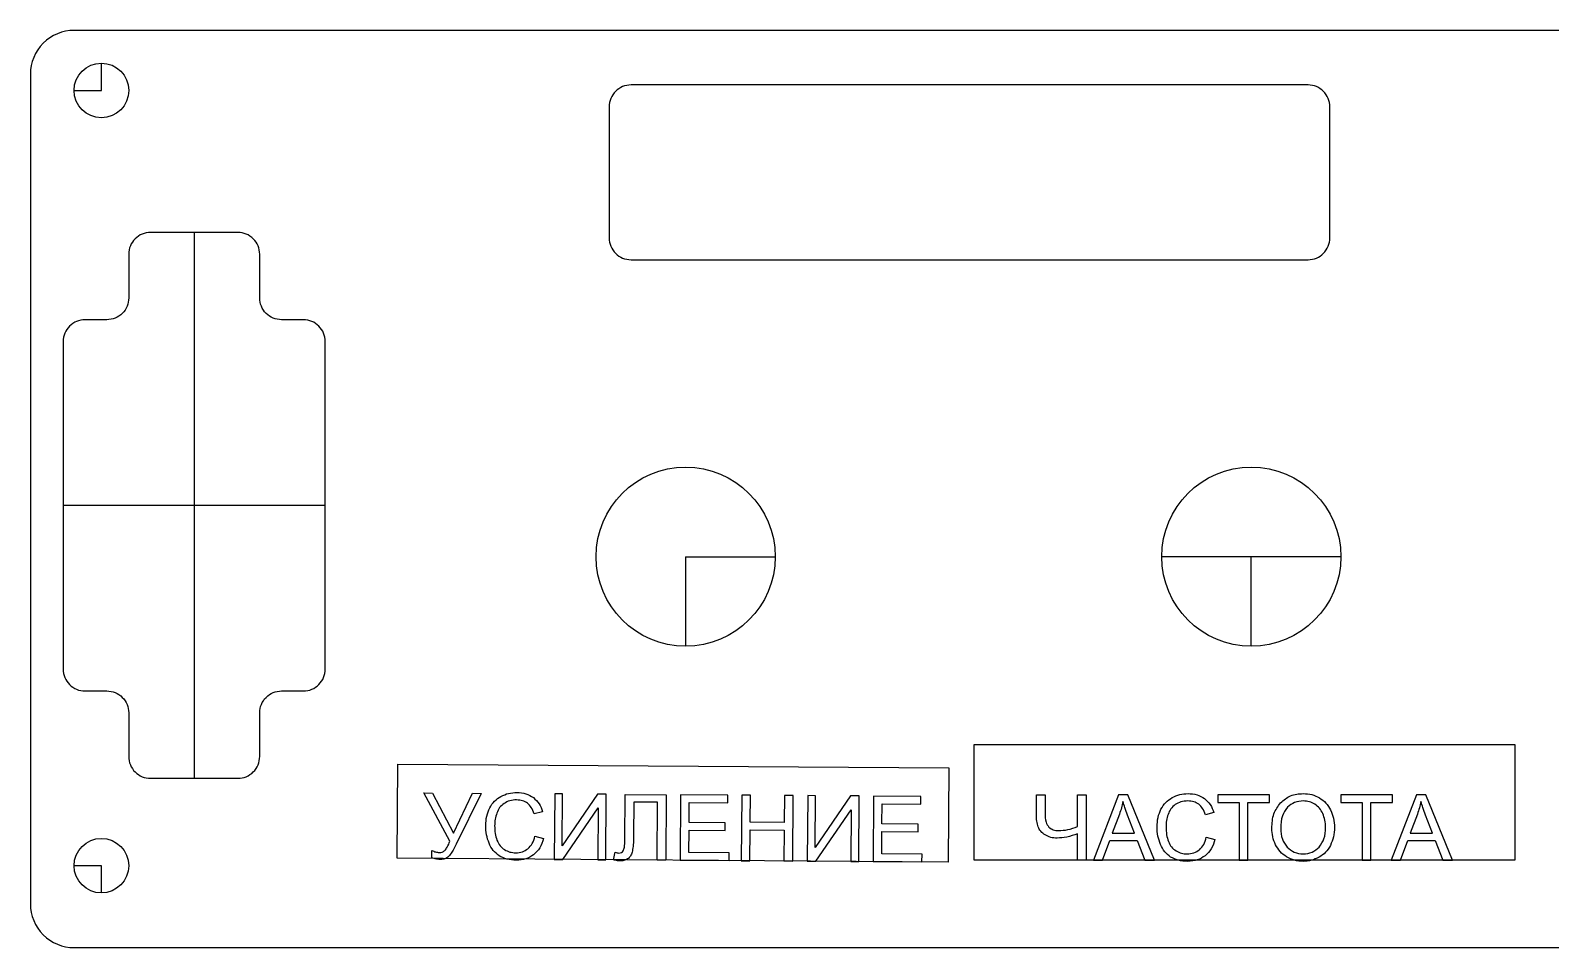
# Model space of a CAD drawing. Header units: millimetres. Extents: x 34 to 177, y 12 to 54.
# Drawn here: x 34.4 to 104, y 11.8 to 53.8 of the extents above; entities that cross this region are included whole.
import ezdxf

# ---------------------------------------------------------------- set-up
doc = ezdxf.new("R2010")
doc.units = ezdxf.units.MM
doc.layers.get('0').update_dxf_attribs({"linetype": 'CONTINUOUS'})

msp = doc.modelspace()

# ---------------------------------------------------------------- linework, layer by layer
for p, q in [((37.602, 51.01), (37.602, 52.26)), ((36.352, 51.01), (37.602, 51.01)), ((41.852, 44.51), (41.852, 19.51)), ((47.852, 32.01), (35.852, 32.01)), ((64.352, 29.66), (68.452, 29.66)), ((64.352, 29.66), (64.352, 25.56)), ((90.252, 29.66), (86.152, 29.66)), ((90.252, 25.56), (90.252, 29.66)), ((94.352, 29.66), (90.252, 29.66)), ((52.36, 18.84), (52.761, 18.837)), ((53.56, 16.628), (52.36, 18.84)), ((52.761, 18.837), (53.726, 16.993)), ((53.726, 16.993), (54.594, 18.825)), ((54.989, 18.822), (53.848, 16.497)), ((54.594, 18.825), (54.989, 18.822)), ((61.568, 16.664), (61.583, 18.776)), ((61.583, 18.776), (63.461, 18.762)), ((61.977, 18.419), (61.966, 16.874)), ((63.062, 18.411), (61.977, 18.419)), ((63.043, 15.765), (63.062, 18.411)), ((63.461, 18.762), (63.44, 15.763)), ((80.412, 17.878), (80.412, 18.76)), ((80.412, 18.76), (80.809, 18.76)), ((80.809, 18.76), (80.809, 17.915)), ((82.3, 17.301), (82.3, 18.76)), ((82.3, 18.76), (82.697, 18.76)), ((82.697, 18.76), (82.697, 15.76)), ((57.806, 17.979), (57.414, 17.89)), ((84.216, 17.872), (83.886, 16.992)), ((84.903, 16.992), (84.59, 17.823)), ((88.54, 17.938), (88.149, 17.846)), ((97.859, 17.872), (97.53, 16.992)), ((98.547, 16.992), (98.234, 17.823)), ((57.452, 16.856), (57.848, 16.753)), ((82.3, 15.76), (82.3, 16.97)), ((83.886, 16.992), (84.903, 16.992)), ((88.194, 16.812), (88.591, 16.712)), ((97.53, 16.992), (98.547, 16.992)), ((52.734, 15.868), (52.736, 16.208)), ((61.056, 15.777), (61.126, 16.129)), ((37.602, 15.51), (36.352, 15.51)), ((37.602, 14.26), (37.602, 15.51)), ((63.44, 15.763), (63.043, 15.765)), ((82.697, 15.76), (82.3, 15.76))]:
    msp.add_line(p, q)
for points in [[(175.352, 53.76), (36.352, 53.76, 0.414214), (34.352, 51.76), (34.352, 13.759, 0.414214), (36.352, 11.759), (175.352, 11.759, 0.414214), (177.352, 13.759), (177.352, 51.76, 0.414214)], [(92.852, 51.26), (61.852, 51.26, 0.414214), (60.852, 50.26), (60.852, 44.26, 0.414214), (61.852, 43.26), (92.852, 43.26, 0.414214), (93.852, 44.26), (93.852, 50.26, 0.414214)], [(37.852, 40.51), (36.852, 40.51, 0.414214), (35.852, 39.51), (35.852, 24.51, 0.414214), (36.852, 23.51), (37.852, 23.51, -0.414214), (38.852, 22.51), (38.852, 20.51, 0.414214), (39.852, 19.51), (43.852, 19.51, 0.414214), (44.852, 20.51), (44.852, 22.51, -0.414214), (45.852, 23.51), (46.852, 23.51, 0.414214), (47.852, 24.51), (47.852, 39.51, 0.414214), (46.852, 40.51), (45.852, 40.51, -0.414214), (44.852, 41.51), (44.852, 43.51, 0.414214), (43.852, 44.51), (39.852, 44.51, 0.414214), (38.852, 43.51), (38.852, 41.51, -0.414214)]]:
    msp.add_lwpolyline(points, format="xyb", close=True)
for points in [[(102.326, 15.76), (77.557, 15.76), (77.557, 21.058), (102.326, 21.058)], [(76.37, 15.672), (51.142, 15.849), (51.173, 20.162), (76.401, 19.986)], [(58.718, 18.796), (58.358, 18.798), (58.337, 15.798), (58.734, 15.795), (60.348, 18.154), (60.332, 15.784), (60.692, 15.782), (60.713, 18.782), (60.314, 18.784), (58.701, 16.42)], [(64.122, 18.758), (64.101, 15.758), (66.34, 15.742), (66.342, 16.096), (64.501, 16.109), (64.508, 17.13), (66.167, 17.119), (66.17, 17.471), (64.51, 17.482), (64.517, 18.401), (66.289, 18.389), (66.291, 18.743)], [(66.922, 18.738), (66.901, 15.738), (67.298, 15.735), (67.307, 17.15), (68.867, 17.139), (68.857, 15.725), (69.254, 15.722), (69.275, 18.722), (68.878, 18.724), (68.869, 17.493), (67.31, 17.504), (67.319, 18.735)], [(70.302, 18.715), (69.942, 18.717), (69.921, 15.717), (70.318, 15.714), (71.933, 18.073), (71.916, 15.703), (72.276, 15.701), (72.297, 18.701), (71.898, 18.703), (70.285, 16.339)], [(72.956, 18.696), (72.935, 15.696), (75.174, 15.68), (75.176, 16.034), (73.335, 16.047), (73.342, 17.068), (75.001, 17.057), (75.004, 17.409), (73.344, 17.42), (73.351, 18.339), (75.123, 18.327), (75.125, 18.681)], [(84.173, 18.76), (83.021, 15.76), (83.442, 15.76), (83.772, 16.669), (85.026, 16.669), (85.376, 15.76), (85.828, 15.76), (84.601, 18.76)], [(89.704, 18.406), (89.704, 15.76), (90.101, 15.76), (90.101, 18.406), (91.094, 18.406), (91.094, 18.76), (88.716, 18.76), (88.716, 18.406)], [(95.336, 18.406), (95.336, 15.76), (95.733, 15.76), (95.733, 18.406), (96.725, 18.406), (96.725, 18.76), (94.348, 18.76), (94.348, 18.406)], [(97.816, 18.76), (96.664, 15.76), (97.086, 15.76), (97.415, 16.669), (98.669, 16.669), (99.019, 15.76), (99.472, 15.76), (98.244, 18.76)]]:
    msp.add_lwpolyline(points, close=True)
for centre, radius in [((37.602, 51.01), 1.25), ((64.352, 29.66), 4.1), ((90.252, 29.66), 4.1), ((37.602, 15.51), 1.25)]:
    msp.add_circle(centre, radius)
for points, knots in [([(55.898, 18.685), (56.012, 18.737), (56.244, 18.843), (56.498, 18.855), (56.627, 18.861)], [0, 0, 0, 0, 0.03727469, 0.07558039, 0.07558039, 0.07558039, 0.07558039]), ([(56.627, 18.861), (56.768, 18.853), (57.04, 18.836), (57.272, 18.695), (57.382, 18.627)], [0, 0, 0, 0, 0.04183356, 0.08017927, 0.08017927, 0.08017927, 0.08017927]), ([(86.628, 18.63), (86.741, 18.683), (86.972, 18.79), (87.226, 18.804), (87.355, 18.811)], [0, 0, 0, 0, 0.03727474, 0.07558044, 0.07558044, 0.07558044, 0.07558044]), ([(87.355, 18.811), (87.497, 18.804), (87.768, 18.789), (88.001, 18.649), (88.112, 18.582)], [0, 0, 0, 0, 0.04183356, 0.08017916, 0.08017916, 0.08017916, 0.08017916]), ([(91.593, 18.391), (91.739, 18.514), (92.038, 18.767), (92.429, 18.798), (92.629, 18.813)], [0, 0, 0, 0, 0.0558129, 0.1143793, 0.1143793, 0.1143793, 0.1143793]), ([(92.629, 18.813), (92.763, 18.806), (93.026, 18.791), (93.262, 18.673), (93.378, 18.615)], [0, 0, 0, 0, 0.03980577, 0.07821118, 0.07821118, 0.07821118, 0.07821118]), ([(55.2, 17.343), (55.207, 17.491), (55.22, 17.774), (55.332, 18.035), (55.385, 18.159)], [0, 0, 0, 0, 0.04409717, 0.08429075, 0.08429075, 0.08429075, 0.08429075]), ([(55.385, 18.159), (55.451, 18.268), (55.582, 18.482), (55.793, 18.618), (55.898, 18.685)], [0, 0, 0, 0, 0.03758669, 0.0743818, 0.0743818, 0.0743818, 0.0743818]), ([(56.037, 18.36), (55.965, 18.3), (55.819, 18.179), (55.745, 18.005), (55.707, 17.917)], [0, 0, 0, 0, 0.02771145, 0.05591161, 0.05591161, 0.05591161, 0.05591161]), ([(56.616, 18.522), (56.508, 18.517), (56.302, 18.508), (56.122, 18.408), (56.037, 18.36)], [0, 0, 0, 0, 0.03201387, 0.06089253, 0.06089253, 0.06089253, 0.06089253]), ([(57.115, 18.369), (57.042, 18.413), (56.889, 18.506), (56.71, 18.516), (56.616, 18.522)], [0, 0, 0, 0, 0.02505284, 0.05282894, 0.05282894, 0.05282894, 0.05282894]), ([(57.414, 17.89), (57.379, 17.989), (57.315, 18.172), (57.178, 18.307), (57.115, 18.369)], [0, 0, 0, 0, 0.03104795, 0.05716468, 0.05716468, 0.05716468, 0.05716468]), ([(57.382, 18.627), (57.477, 18.54), (57.672, 18.36), (57.76, 18.109), (57.806, 17.979)], [0, 0, 0, 0, 0.03792721, 0.0784297, 0.0784297, 0.0784297, 0.0784297]), ([(84.378, 18.445), (84.356, 18.349), (84.314, 18.155), (84.249, 17.967), (84.216, 17.872)], [0, 0, 0, 0, 0.02956964, 0.05958097, 0.05958097, 0.05958097, 0.05958097]), ([(84.59, 17.823), (84.547, 17.938), (84.471, 18.143), (84.406, 18.352), (84.378, 18.445)], [0, 0, 0, 0, 0.03667158, 0.06576284, 0.06576284, 0.06576284, 0.06576284]), ([(85.939, 17.283), (85.945, 17.431), (85.956, 17.714), (86.066, 17.976), (86.118, 18.1)], [0, 0, 0, 0, 0.04409718, 0.08429075, 0.08429075, 0.08429075, 0.08429075]), ([(86.118, 18.1), (86.183, 18.209), (86.313, 18.425), (86.523, 18.562), (86.628, 18.63)], [0, 0, 0, 0, 0.03758669, 0.07438176, 0.07438176, 0.07438176, 0.07438176]), ([(86.769, 18.306), (86.697, 18.246), (86.552, 18.124), (86.479, 17.949), (86.442, 17.861)], [0, 0, 0, 0, 0.02771145, 0.05591159, 0.05591159, 0.05591159, 0.05591159]), ([(87.347, 18.472), (87.239, 18.466), (87.032, 18.456), (86.854, 18.354), (86.769, 18.306)], [0, 0, 0, 0, 0.03201387, 0.06089257, 0.06089257, 0.06089257, 0.06089257]), ([(87.846, 18.322), (87.773, 18.366), (87.62, 18.458), (87.441, 18.467), (87.347, 18.472)], [0, 0, 0, 0, 0.0250528, 0.05282883, 0.05282883, 0.05282883, 0.05282883]), ([(88.149, 17.846), (88.114, 17.945), (88.048, 18.127), (87.91, 18.261), (87.846, 18.322)], [0, 0, 0, 0, 0.031048, 0.05716473, 0.05716473, 0.05716473, 0.05716473]), ([(88.112, 18.582), (88.207, 18.496), (88.404, 18.317), (88.494, 18.067), (88.54, 17.938)], [0, 0, 0, 0, 0.03792729, 0.07842973, 0.07842973, 0.07842973, 0.07842973]), ([(91.192, 17.221), (91.204, 17.451), (91.225, 17.881), (91.476, 18.229), (91.593, 18.391)], [0, 0, 0, 0, 0.0673351, 0.1260012, 0.1260012, 0.1260012, 0.1260012]), ([(91.905, 18.182), (91.817, 18.058), (91.614, 17.77), (91.606, 17.416), (91.601, 17.215)], [0, 0, 0, 0, 0.0448706, 0.1034062, 0.1034062, 0.1034062, 0.1034062]), ([(92.631, 18.472), (92.495, 18.46), (92.224, 18.436), (92.011, 18.267), (91.905, 18.182)], [0, 0, 0, 0, 0.03987649, 0.07965786, 0.07965786, 0.07965786, 0.07965786]), ([(93.166, 18.321), (93.083, 18.365), (92.916, 18.454), (92.727, 18.466), (92.631, 18.472)], [0, 0, 0, 0, 0.02769959, 0.05616363, 0.05616363, 0.05616363, 0.05616363]), ([(93.528, 17.898), (93.483, 17.983), (93.393, 18.152), (93.241, 18.265), (93.166, 18.321)], [0, 0, 0, 0, 0.02864391, 0.05635602, 0.05635602, 0.05635602, 0.05635602]), ([(93.378, 18.615), (93.482, 18.542), (93.693, 18.395), (93.821, 18.173), (93.886, 18.061)], [0, 0, 0, 0, 0.03779612, 0.07598762, 0.07598762, 0.07598762, 0.07598762]), ([(98.021, 18.445), (98, 18.349), (97.957, 18.155), (97.892, 17.967), (97.859, 17.872)], [0, 0, 0, 0, 0.02956961, 0.05958098, 0.05958098, 0.05958098, 0.05958098]), ([(98.234, 17.823), (98.191, 17.938), (98.114, 18.143), (98.049, 18.352), (98.021, 18.445)], [0, 0, 0, 0, 0.03667154, 0.06576284, 0.06576284, 0.06576284, 0.06576284]), ([(55.707, 17.917), (55.679, 17.824), (55.623, 17.636), (55.614, 17.44), (55.609, 17.342)], [0, 0, 0, 0, 0.02923332, 0.0585656, 0.0585656, 0.0585656, 0.0585656]), ([(80.492, 17.289), (80.469, 17.375), (80.416, 17.568), (80.413, 17.768), (80.412, 17.878)], [0, 0, 0, 0, 0.0266868, 0.05969551, 0.05969551, 0.05969551, 0.05969551]), ([(80.809, 17.915), (80.808, 17.774), (80.807, 17.54), (80.936, 17.347), (80.988, 17.269)], [0, 0, 0, 0, 0.04094294, 0.06832785, 0.06832785, 0.06832785, 0.06832785]), ([(86.442, 17.861), (86.415, 17.767), (86.36, 17.579), (86.352, 17.383), (86.348, 17.285)], [0, 0, 0, 0, 0.02923333, 0.0585656, 0.0585656, 0.0585656, 0.0585656]), ([(93.652, 17.258), (93.648, 17.374), (93.64, 17.594), (93.564, 17.8), (93.528, 17.898)], [0, 0, 0, 0, 0.03444189, 0.06550897, 0.06550897, 0.06550897, 0.06550897]), ([(93.886, 18.061), (93.937, 17.937), (94.043, 17.679), (94.055, 17.4), (94.061, 17.256)], [0, 0, 0, 0, 0.04009202, 0.08295731, 0.08295731, 0.08295731, 0.08295731]), ([(55.353, 16.537), (55.308, 16.666), (55.216, 16.926), (55.205, 17.203), (55.2, 17.343)], [0, 0, 0, 0, 0.04061112, 0.08239245, 0.08239245, 0.08239245, 0.08239245]), ([(55.609, 17.342), (55.612, 17.221), (55.617, 16.993), (55.684, 16.776), (55.716, 16.673)], [0, 0, 0, 0, 0.03594565, 0.06803223, 0.06803223, 0.06803223, 0.06803223]), ([(57.135, 16.288), (57.207, 16.363), (57.362, 16.524), (57.42, 16.741), (57.452, 16.856)], [0, 0, 0, 0, 0.03076941, 0.06604693, 0.06604693, 0.06604693, 0.06604693]), ([(57.848, 16.753), (57.8, 16.603), (57.71, 16.317), (57.495, 16.109), (57.394, 16.011)], [0, 0, 0, 0, 0.04650826, 0.0882801, 0.0882801, 0.0882801, 0.0882801]), ([(61.966, 16.874), (61.965, 16.738), (61.964, 16.507), (61.931, 16.278), (61.918, 16.184)], [0, 0, 0, 0, 0.04078906, 0.06917047, 0.06917047, 0.06917047, 0.06917047]), ([(80.813, 16.918), (80.74, 16.968), (80.601, 17.064), (80.528, 17.216), (80.492, 17.289)], [0, 0, 0, 0, 0.0259753, 0.04978858, 0.04978858, 0.04978858, 0.04978858]), ([(81.365, 16.771), (81.265, 16.777), (81.071, 16.787), (80.897, 16.875), (80.813, 16.918)], [0, 0, 0, 0, 0.02969411, 0.0577166, 0.0577166, 0.0577166, 0.0577166]), ([(80.988, 17.269), (81.051, 17.224), (81.18, 17.133), (81.338, 17.121), (81.418, 17.115)], [0, 0, 0, 0, 0.02287426, 0.04654587, 0.04654587, 0.04654587, 0.04654587]), ([(82.3, 16.97), (82.135, 16.912), (81.832, 16.806), (81.511, 16.782), (81.365, 16.771)], [0, 0, 0, 0, 0.05225101, 0.09596811, 0.09596811, 0.09596811, 0.09596811]), ([(81.418, 17.115), (81.563, 17.124), (81.866, 17.143), (82.151, 17.247), (82.3, 17.301)], [0, 0, 0, 0, 0.0432764, 0.09056009, 0.09056009, 0.09056009, 0.09056009]), ([(86.098, 16.479), (86.051, 16.607), (85.957, 16.867), (85.945, 17.143), (85.939, 17.283)], [0, 0, 0, 0, 0.04061108, 0.08239241, 0.08239241, 0.08239241, 0.08239241]), ([(86.348, 17.285), (86.352, 17.164), (86.358, 16.936), (86.427, 16.719), (86.46, 16.617)], [0, 0, 0, 0, 0.03594565, 0.06803224, 0.06803224, 0.06803224, 0.06803224]), ([(87.881, 16.241), (87.953, 16.317), (88.106, 16.479), (88.163, 16.696), (88.194, 16.812)], [0, 0, 0, 0, 0.03076935, 0.06604692, 0.06604692, 0.06604692, 0.06604692]), ([(88.591, 16.712), (88.544, 16.561), (88.456, 16.275), (88.243, 16.065), (88.142, 15.966)], [0, 0, 0, 0, 0.04650821, 0.08828005, 0.08828005, 0.08828005, 0.08828005]), ([(91.364, 16.472), (91.314, 16.592), (91.213, 16.832), (91.199, 17.092), (91.192, 17.221)], [0, 0, 0, 0, 0.03863989, 0.07735118, 0.07735118, 0.07735118, 0.07735118]), ([(91.601, 17.215), (91.61, 17.048), (91.626, 16.734), (91.808, 16.48), (91.893, 16.361)], [0, 0, 0, 0, 0.04901888, 0.09196742, 0.09196742, 0.09196742, 0.09196742]), ([(93.362, 16.364), (93.446, 16.487), (93.63, 16.755), (93.644, 17.082), (93.652, 17.258)], [0, 0, 0, 0, 0.04386696, 0.09568818, 0.09568818, 0.09568818, 0.09568818]), ([(94.061, 17.256), (94.054, 17.11), (94.041, 16.827), (93.931, 16.566), (93.877, 16.44)], [0, 0, 0, 0, 0.04347439, 0.08430283, 0.08430283, 0.08430283, 0.08430283]), ([(52.736, 16.208), (52.79, 16.181), (52.896, 16.127), (53.015, 16.118), (53.073, 16.113)], [0, 0, 0, 0, 0.01781545, 0.0353107, 0.0353107, 0.0353107, 0.0353107]), ([(53.073, 16.113), (53.12, 16.117), (53.212, 16.124), (53.288, 16.178), (53.325, 16.205)], [0, 0, 0, 0, 0.01373049, 0.02721592, 0.02721592, 0.02721592, 0.02721592]), ([(53.325, 16.205), (53.364, 16.254), (53.466, 16.381), (53.524, 16.534), (53.56, 16.628)], [0, 0, 0, 0, 0.01886498, 0.04864755, 0.04864755, 0.04864755, 0.04864755]), ([(53.848, 16.497), (53.788, 16.373), (53.69, 16.171), (53.552, 15.995), (53.498, 15.926)], [0, 0, 0, 0, 0.04098805, 0.06709176, 0.06709176, 0.06709176, 0.06709176]), ([(55.811, 15.962), (55.716, 16.038), (55.519, 16.194), (55.409, 16.421), (55.353, 16.537)], [0, 0, 0, 0, 0.03605883, 0.07440571, 0.07440571, 0.07440571, 0.07440571]), ([(55.716, 16.673), (55.757, 16.584), (55.835, 16.412), (55.987, 16.299), (56.06, 16.244)], [0, 0, 0, 0, 0.02872323, 0.05577803, 0.05577803, 0.05577803, 0.05577803]), ([(56.06, 16.244), (56.14, 16.202), (56.299, 16.119), (56.479, 16.106), (56.569, 16.099)], [0, 0, 0, 0, 0.02669582, 0.05337985, 0.05337985, 0.05337985, 0.05337985]), ([(56.569, 16.099), (56.674, 16.105), (56.88, 16.118), (57.052, 16.232), (57.135, 16.288)], [0, 0, 0, 0, 0.03117127, 0.06062821, 0.06062821, 0.06062821, 0.06062821]), ([(57.394, 16.011), (57.277, 15.936), (57.034, 15.783), (56.747, 15.767), (56.599, 15.759)], [0, 0, 0, 0, 0.04086604, 0.0845954, 0.0845954, 0.0845954, 0.0845954]), ([(61.126, 16.129), (61.156, 16.117), (61.21, 16.095), (61.268, 16.089), (61.294, 16.087)], [0, 0, 0, 0, 0.00960983, 0.0173516, 0.0173516, 0.0173516, 0.0173516]), ([(61.294, 16.087), (61.336, 16.09), (61.417, 16.096), (61.471, 16.157), (61.497, 16.186)], [0, 0, 0, 0, 0.0120861, 0.02344284, 0.02344284, 0.02344284, 0.02344284]), ([(61.497, 16.186), (61.517, 16.243), (61.571, 16.396), (61.569, 16.56), (61.568, 16.664)], [0, 0, 0, 0, 0.01774855, 0.04856733, 0.04856733, 0.04856733, 0.04856733]), ([(61.918, 16.184), (61.9, 16.117), (61.865, 15.988), (61.774, 15.891), (61.73, 15.845)], [0, 0, 0, 0, 0.02062961, 0.03933772, 0.03933772, 0.03933772, 0.03933772]), ([(86.56, 15.907), (86.464, 15.982), (86.266, 16.136), (86.155, 16.362), (86.098, 16.479)], [0, 0, 0, 0, 0.03605885, 0.07440579, 0.07440579, 0.07440579, 0.07440579]), ([(86.46, 16.617), (86.501, 16.528), (86.581, 16.357), (86.733, 16.244), (86.807, 16.19)], [0, 0, 0, 0, 0.02872322, 0.05577803, 0.05577803, 0.05577803, 0.05577803]), ([(86.807, 16.19), (86.887, 16.149), (87.047, 16.066), (87.226, 16.055), (87.316, 16.049)], [0, 0, 0, 0, 0.02669578, 0.05337981, 0.05337981, 0.05337981, 0.05337981]), ([(87.316, 16.049), (87.422, 16.056), (87.628, 16.07), (87.798, 16.185), (87.881, 16.241)], [0, 0, 0, 0, 0.03117133, 0.06062833, 0.06062833, 0.06062833, 0.06062833]), ([(91.869, 15.914), (91.765, 15.988), (91.556, 16.138), (91.428, 16.361), (91.364, 16.472)], [0, 0, 0, 0, 0.03801193, 0.07613822, 0.07613822, 0.07613822, 0.07613822]), ([(91.893, 16.361), (91.997, 16.27), (92.207, 16.086), (92.484, 16.061), (92.624, 16.049)], [0, 0, 0, 0, 0.04035187, 0.08138832, 0.08138832, 0.08138832, 0.08138832]), ([(92.624, 16.049), (92.767, 16.061), (93.047, 16.086), (93.258, 16.272), (93.362, 16.364)], [0, 0, 0, 0, 0.0416038, 0.082131, 0.082131, 0.082131, 0.082131]), ([(93.877, 16.44), (93.81, 16.327), (93.677, 16.106), (93.462, 15.964), (93.355, 15.894)], [0, 0, 0, 0, 0.03868461, 0.07636532, 0.07636532, 0.07636532, 0.07636532]), ([(53.11, 15.794), (53.053, 15.798), (52.925, 15.808), (52.802, 15.847), (52.734, 15.868)], [0, 0, 0, 0, 0.01718087, 0.038437, 0.038437, 0.038437, 0.038437]), ([(53.498, 15.926), (53.445, 15.887), (53.33, 15.803), (53.187, 15.797), (53.11, 15.794)], [0, 0, 0, 0, 0.01929503, 0.04180416, 0.04180416, 0.04180416, 0.04180416]), ([(56.599, 15.759), (56.45, 15.766), (56.172, 15.778), (55.925, 15.904), (55.811, 15.962)], [0, 0, 0, 0, 0.04424794, 0.08217572, 0.08217572, 0.08217572, 0.08217572]), ([(61.371, 15.726), (61.323, 15.729), (61.216, 15.736), (61.113, 15.762), (61.056, 15.777)], [0, 0, 0, 0, 0.0144791, 0.03195902, 0.03195902, 0.03195902, 0.03195902]), ([(61.73, 15.845), (61.678, 15.81), (61.57, 15.737), (61.439, 15.73), (61.371, 15.726)], [0, 0, 0, 0, 0.01843386, 0.03846525, 0.03846525, 0.03846525, 0.03846525]), ([(87.349, 15.709), (87.199, 15.715), (86.922, 15.725), (86.674, 15.849), (86.56, 15.907)], [0, 0, 0, 0, 0.04424794, 0.0821757, 0.0821757, 0.0821757, 0.0821757]), ([(88.142, 15.966), (88.025, 15.891), (87.784, 15.736), (87.497, 15.718), (87.349, 15.709)], [0, 0, 0, 0, 0.04086604, 0.0845954, 0.0845954, 0.0845954, 0.0845954]), ([(92.626, 15.709), (92.49, 15.717), (92.223, 15.732), (91.986, 15.854), (91.869, 15.914)], [0, 0, 0, 0, 0.04043412, 0.07920812, 0.07920812, 0.07920812, 0.07920812]), ([(93.355, 15.894), (93.24, 15.84), (93.009, 15.732), (92.754, 15.717), (92.626, 15.709)], [0, 0, 0, 0, 0.03774412, 0.07578268, 0.07578268, 0.07578268, 0.07578268])]:
    msp.add_open_spline(points, degree=3, knots=knots)

doc.saveas('drawing.dxf')
